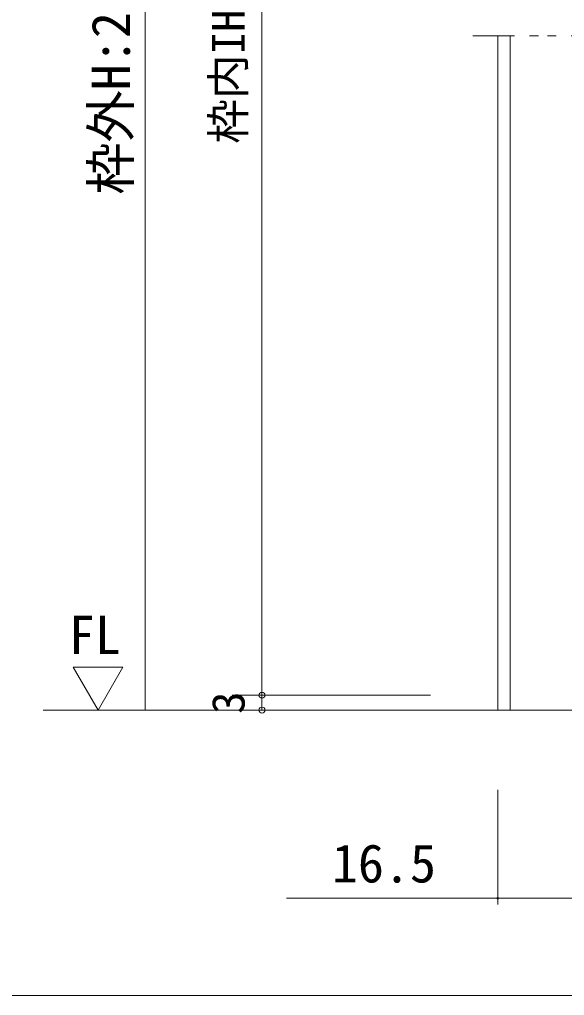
# Model space of a CAD drawing. Units: millimetres on the paper, enlarged 10 times, with parts at other scales. Extents: x -2000 to 2000, y -1385 to 1385.
# Drawn here: x -1383 to -1017, y -68 to 586 of the extents above; entities that cross this region are included whole.
import ezdxf
from ezdxf.enums import TextEntityAlignment as Align

# ---------------------------------------------------------------- set-up
doc = ezdxf.new("R2010")
doc.units = ezdxf.units.MM
doc.header["$LTSCALE"] = 10
doc.header["$PDMODE"] = 32
doc.header["$PDSIZE"] = 4
doc.linetypes.add('DOUBLE_CHAIN2', pattern=[12.8, 9, -1, 0.6, -0.6, 0.6, -1])
for name, color, linetype, lineweight in [('1-0_H-SYM', 7, 'Continuous', 20), ('1-1_0', 7, 'Continuous', 20), ('2-0_18', 7, 'Continuous', 18)]:
    doc.layers.add(name, color=color, linetype=linetype, lineweight=lineweight)
doc.styles.add('ＭＳ ゴシック', font='')
doc.styles.get('ＭＳ ゴシック').set_extended_font_data('MS Gothic')

msp = doc.modelspace()

# ---------------------------------------------------------------- linework, layer by layer
at = {"layer": '1-0_H-SYM'}
msp.add_line((380, -67.5), (-1950, -67.5), dxfattribs=at)
at = {"layer": '1-1_0'}
msp.add_lwpolyline([(380, -67.5), (-1950, -67.5), (-1950, 1335)], dxfattribs=at)
at = {"layer": '2-0_18', "color": 4, "lineweight": 9}
for p, q in [((-1298.42, 1067.5), (-1298.42, 123.68)), ((-1220.07, 947.5), (-1220.07, 133.68)), ((-1346.6, 152.37), (-1329.9, 123.68)), ((-1313.41, 152.37), (-1346.6, 152.37)), ((-1329.9, 123.68), (-1313.41, 152.37)), ((-1240.07, 133.68), (-1107, 133.68)), ((-1220.07, 133.68), (-1220.07, 123.68)), ((-1062, 123.68), (-1366.75, 123.68)), ((-1240.07, 123.68), (-1107, 123.68))]:
    msp.add_line(p, q, dxfattribs=at)
at = {"layer": '2-0_18', "linetype": 'DOUBLE_CHAIN2', "lineweight": 20}
msp.add_line((-538.67, 575.35), (-1078.67, 575.35), dxfattribs=at)
at = {"layer": '2-0_18', "lineweight": 20}
for p, q in [((-1062, 575.35), (-1062, 123.68)), ((-1053.67, 575.35), (-1053.67, 123.68)), ((-555.33, 123.68), (-1062, 123.68)), ((-1062, 70.35), (-1062, -6.53)), ((-1203.67, -2.37), (-1045.33, -2.37)), ((-1045.33, -2.37), (-870.33, -2.37))]:
    msp.add_line(p, q, dxfattribs=at)
msp.add_circle((-1062, -2.37), 0.521, dxfattribs=at)
at = {"layer": '2-0_18', "color": 4}
for p in [(-1220.07, 133.68), (-1220.07, 123.68)]:
    msp.add_point(p, dxfattribs=at)

# ---------------------------------------------------------------- texts
at = {"layer": '2-0_18', "style": 'ＭＳ ゴシック'}
for s, height, p in [('枠内IH:1,985', 21.99, (-1225.07, 503.09)), ('枠外H:2,024', 25.66, (-1300.92, 468.93)), ('3', 21.99, (-1225.07, 121.18))]:
    msp.add_text(s, height=height, rotation=90, dxfattribs=at).set_placement(p, align=Align.BOTTOM_LEFT)
for s, p in [('FL', (-1349.56, 153.48)), ('16.5', (-1173.17, 0.51))]:
    msp.add_text(s, height=25.66, dxfattribs=at).set_placement(p, align=Align.BOTTOM_LEFT)

doc.saveas('drawing.dxf')
